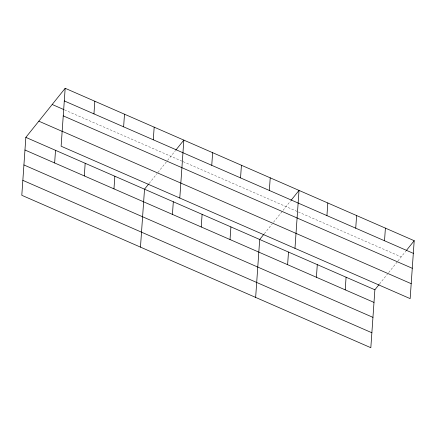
<?xml version="1.0" encoding="UTF-8"?>
<svg xmlns="http://www.w3.org/2000/svg" width="436" height="436" viewBox="0 0 436 436"><rect width="100%" height="100%" fill="white"/><g stroke="black" fill="none" stroke-linecap="round" stroke-linejoin="round"><path stroke-width="0.33" stroke-dasharray="2.18 1.64" d="M149.123 183.442L157.08 173.517M157.914 172.471L167.102 160.998M167.522 160.481L175.468 150.562M264.303 233.74L272.26 223.81M273.514 222.246L290.649 200.854M379.483 284.032L387.435 274.108M388.694 272.544L397.463 261.595M397.883 261.071L405.829 251.152M64.555 109.883L182.504 161.391M183.12 161.658L297.684 211.683M298.3 211.956L401.224 256.897"/><path stroke-width="0.65" d="M65.171 88.29L61.122 146.218L410.151 298.627L414.2 240.705L65.171 88.29L25.849 137.373L21.8 195.295L370.829 347.71L374.878 289.782L379.064 284.555M54.636 162.96L55.519 150.327M84.301 175.915L85.184 163.282M93.953 113.878L94.835 101.245M113.97 188.87L114.853 176.237M123.622 126.832L124.505 114.199M140.468 247.119L144.523 189.191L148.709 183.965M153.287 139.787L154.175 127.154M172.433 214.398L173.315 201.764M179.79 198.037L183.839 140.109L175.888 150.039M201.225 226.971L202.113 214.338M211.754 165.32L212.637 152.687M230.023 239.544L230.906 226.911M240.547 177.893L241.43 165.26M255.649 297.412L259.698 239.484L263.884 234.263M269.344 190.467L270.227 177.834M287.613 264.696L288.496 252.063M294.97 248.335L299.02 190.407L291.068 200.331M316.405 277.269L317.288 264.636M326.929 215.613L327.818 202.98M345.203 289.842L346.086 277.209M355.727 228.186L356.61 215.553M384.519 240.765L385.408 228.126M406.248 250.629L414.2 240.705M64.288 100.923L413.317 253.338M52.195 104.487L63.939 109.616M63.242 115.872L412.271 268.282M62.163 131.269L411.197 283.683M38.826 121.175L62.315 131.432M25.849 137.373L374.878 289.782M24.966 150.006L373.995 302.415M23.92 164.95L372.954 317.364M22.846 180.351L371.875 332.761"/></g></svg>
